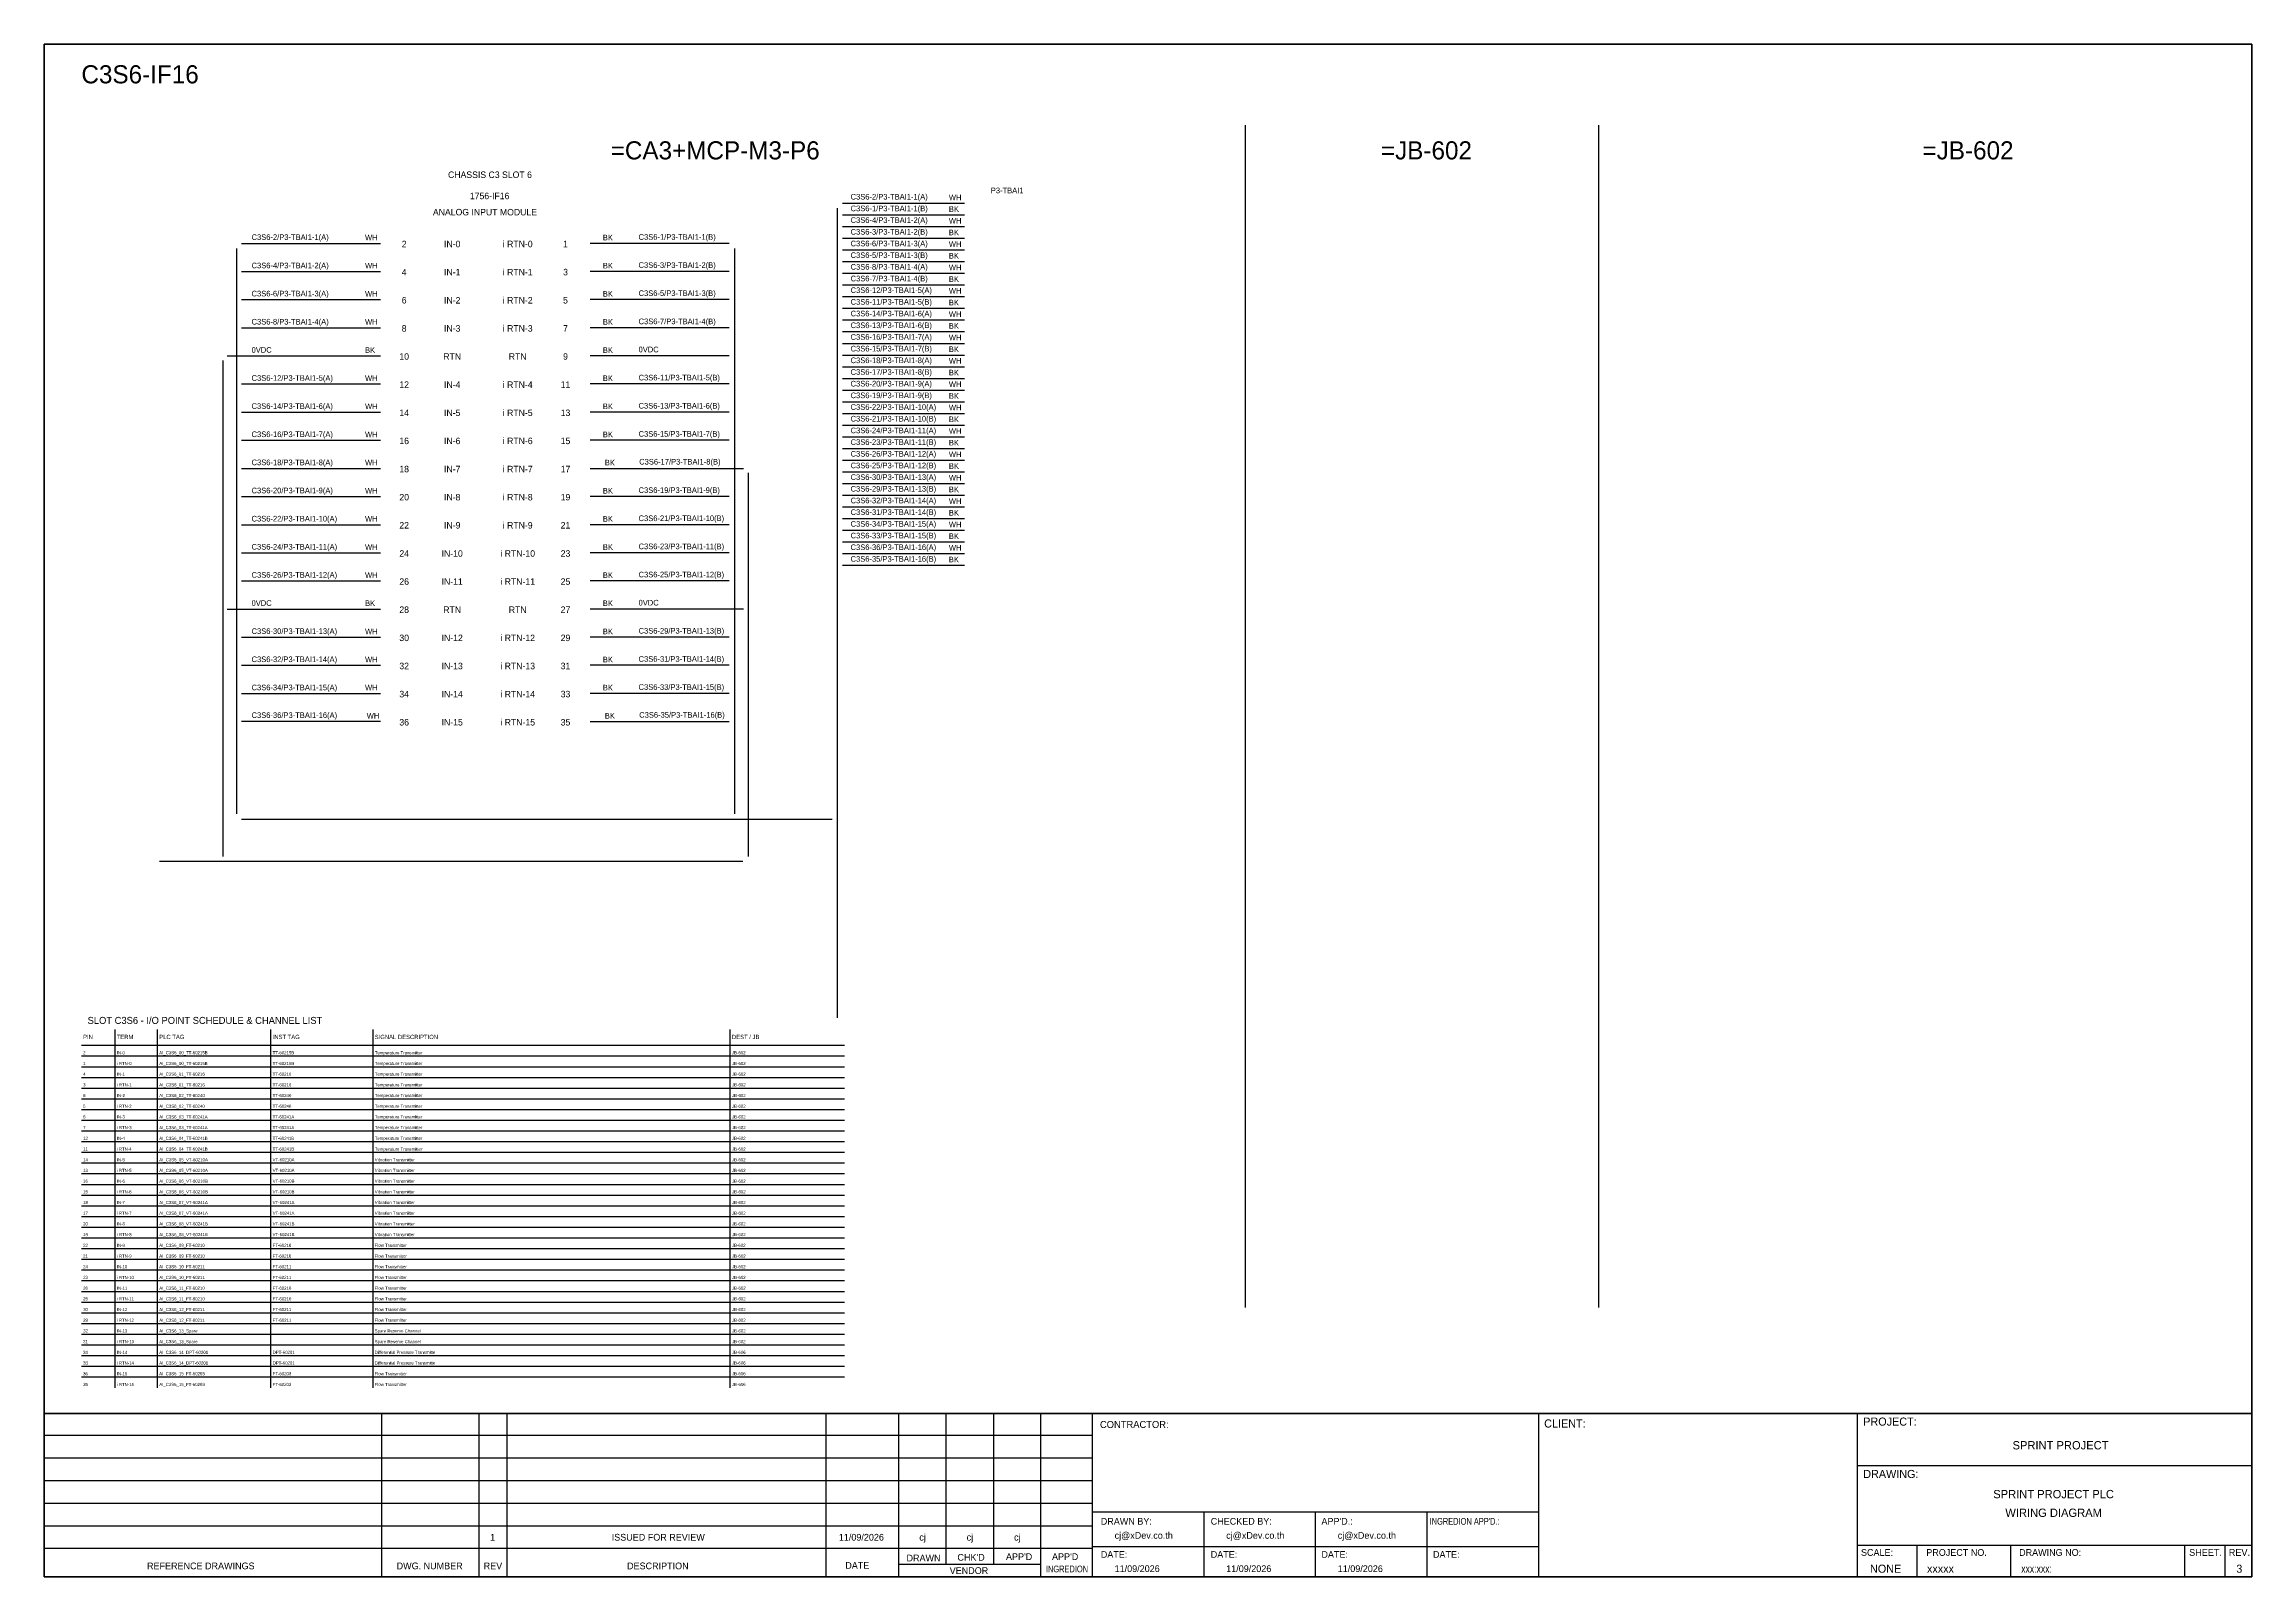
# Model space of a CAD drawing. Header units: metres. Extents: x 0 to 20667, y -39055 to 2704.
# Drawn here: x 0 to 3893, y -21029 to -18325 of the extents above; entities that cross this region are included whole.
import ezdxf
from ezdxf.enums import TextEntityAlignment as Align

# ---------------------------------------------------------------- set-up
doc = ezdxf.new("R2010")
doc.units = ezdxf.units.M

msp = doc.modelspace()

# ---------------------------------------------------------------- linework, layer by layer
at = {"ltscale": 25.4}
for p, q in [((1407.7, -18626.4), (1623.1, -18626.4)), ((1208.1, -18676.8), (962.9, -18676.8)), ((1407.7, -18667.6), (1623.1, -18667.6)), ((1208.1, -18726.4), (962.9, -18726.4)), ((1407.7, -18708.9), (1623.1, -18708.9)), ((1407.7, -18750.1), (1623.1, -18750.1)), ((1208.1, -18776), (962.9, -18776)), ((1407.7, -18791.3), (1623.1, -18791.3)), ((1208.1, -18825.7), (962.9, -18825.7)), ((1407.7, -18832.5), (1623.1, -18832.5)), ((322.9, -18875.3), (593.4, -18875.3)), ((1208.1, -18875.3), (962.9, -18875.3)), ((1407.7, -18873.8), (1623.1, -18873.8)), ((1407.7, -18915), (1623.1, -18915)), ((1208.1, -18924.9), (962.9, -18924.9)), ((1407.7, -18956.2), (1623.1, -18956.2)), ((1208.1, -18974.5), (962.9, -18974.5)), ((1407.7, -18997.4), (1623.1, -18997.4)), ((1208.1, -19024.2), (962.9, -19024.2)), ((962.9, -19073.8), (1233.4, -19073.8)), ((1407.7, -19038.7), (1623.1, -19038.7)), ((1407.7, -19079.9), (1623.1, -19079.9)), ((1208.1, -19123.4), (962.9, -19123.4)), ((1407.7, -19121.1), (1623.1, -19121.1)), ((1208.1, -19173.1), (962.9, -19173.1)), ((1407.7, -19162.3), (1623.1, -19162.3)), ((1208.1, -19222.7), (962.9, -19222.7)), ((1407.7, -19203.6), (1623.1, -19203.6)), ((1407.7, -19244.8), (1623.1, -19244.8)), ((1208.1, -19272.3), (962.9, -19272.3)), ((322.9, -19322), (593.4, -19322)), ((1233.4, -19322), (962.9, -19322)), ((1208.1, -19371.6), (962.9, -19371.6)), ((1208.1, -19421.2), (962.9, -19421.2)), ((1208.1, -19470.9), (962.9, -19470.9)), ((962.9, -19520.5), (1208.1, -19520.5))]:
    msp.add_line(p, q, dxfattribs=at)
at = {"color": 7}
for p, q in [((125, -20695.7), (125, -20063.6)), ((200, -20695.7), (200, -20063.6)), ((400, -20695.7), (400, -20063.6)), ((580, -20695.7), (580, -20063.6)), ((1210, -20695.7), (1210, -20063.6)), ((65.7, -20091.6), (1411.5, -20091.6))]:
    msp.add_line(p, q, dxfattribs=at)
at = {"color": 8}
for p, q in [((65.7, -20110.5), (1411.5, -20110.5)), ((65.7, -20129.4), (1411.5, -20129.4)), ((65.7, -20148.2), (1411.5, -20148.2)), ((65.7, -20167.1), (1411.5, -20167.1)), ((65.7, -20186), (1411.5, -20186)), ((65.7, -20204.9), (1411.5, -20204.9)), ((65.7, -20223.7), (1411.5, -20223.7)), ((65.7, -20242.6), (1411.5, -20242.6)), ((65.7, -20261.5), (1411.5, -20261.5)), ((65.7, -20280.4), (1411.5, -20280.4)), ((65.7, -20299.3), (1411.5, -20299.3)), ((65.7, -20318.1), (1411.5, -20318.1)), ((65.7, -20337), (1411.5, -20337)), ((65.7, -20355.9), (1411.5, -20355.9)), ((65.7, -20374.8), (1411.5, -20374.8)), ((65.7, -20393.6), (1411.5, -20393.6)), ((65.7, -20412.5), (1411.5, -20412.5)), ((65.7, -20431.4), (1411.5, -20431.4)), ((65.7, -20450.3), (1411.5, -20450.3)), ((65.7, -20469.2), (1411.5, -20469.2)), ((65.7, -20488), (1411.5, -20488)), ((65.7, -20506.9), (1411.5, -20506.9)), ((65.7, -20525.8), (1411.5, -20525.8)), ((65.7, -20544.7), (1411.5, -20544.7)), ((65.7, -20563.6), (1411.5, -20563.6)), ((65.7, -20582.4), (1411.5, -20582.4)), ((65.7, -20601.3), (1411.5, -20601.3)), ((65.7, -20620.2), (1411.5, -20620.2)), ((65.7, -20639.1), (1411.5, -20639.1)), ((65.7, -20657.9), (1411.5, -20657.9)), ((65.7, -20676.8), (1411.5, -20676.8))]:
    msp.add_line(p, q, dxfattribs=at)
at = {"color": 4}
for p, q in [((3302.3, -20973.4), (3302.3, -21029.5)), ((3467.6, -20973.4), (3467.6, -21029.5))]:
    msp.add_line(p, q, dxfattribs=at)
at = {"color": 4, "ltscale": 0.5}
for p, q in [((3774.7, -20973.4), (3774.7, -21029.5)), ((3774.7, -20973.4), (3774.7, -21029.5)), ((3845.9, -20973.4), (3845.9, -21029.5)), ((3845.9, -20973.4), (3845.9, -21029.5))]:
    msp.add_line(p, q, dxfattribs=at)
at = {"layer": 'GT_1', "color": 4}
for p, q in [((595.4, -21029.5), (595.4, -20741.3)), ((767.3, -21029.5), (767.3, -20741.3)), ((816.4, -21029.5), (816.4, -20741.3)), ((1379.1, -21029.5), (1379.1, -20741.3)), ((1507.4, -21029.5), (1507.4, -20741.3)), ((1591, -21007.7), (1591, -20741.3)), ((1674.5, -21007.7), (1674.5, -20741.3)), ((1757.8, -21029.5), (1757.8, -20741.3)), ((1848.8, -21029.5), (1848.8, -20741.3)), ((2635.8, -21029.5), (2635.8, -20741.3)), ((3198.1, -21029.5), (3198.1, -20741.3)), ((3198.1, -21029.5), (3198.1, -20741.3)), ((3198.1, -21029.5), (3198.1, -20741.3)), ((1848.8, -20780.2), (0, -20780.2)), ((1848.8, -20820), (0, -20820)), ((1848.8, -20859.9), (0, -20859.9)), ((1848.8, -20899.8), (0, -20899.8)), ((1848.8, -20939.8), (0, -20939.8)), ((2635.8, -20915.2), (1848.8, -20915.2)), ((2045.6, -21029.5), (2045.6, -20915.2)), ((2242.3, -21029.5), (2242.3, -20915.2)), ((2439.1, -21029.5), (2439.1, -20915.2)), ((1848.7, -20979.7), (0, -20979.7)), ((2635.8, -20976.6), (1848.8, -20976.6)), ((3198.1, -20973.4), (3893.3, -20973.4)), ((1757.8, -21007.7), (1507.4, -21007.7))]:
    msp.add_line(p, q, dxfattribs=at)
at = {"layer": 'HELPPOINT', "color": 4, "lineweight": 35}
for p, q in [((0, -21029.5), (0, -18325.3)), ((0, -18325.3), (3893.3, -18325.3)), ((0, -21029.5), (0, -18325.3)), ((0, -18325.3), (3893.3, -18325.3)), ((3893.3, -18325.3), (3893.3, -21029.5)), ((3893.3, -18325.3), (3893.3, -21029.5)), ((3893.3, -21029.5), (0, -21029.5)), ((3893.3, -21029.5), (0, -21029.5))]:
    msp.add_line(p, q, dxfattribs=at)
at = {"layer": 'HELPPOINT', "color": 4}
for p, q in [((3198.1, -20832.9), (3893.3, -20832.9)), ((3198.1, -20832.9), (3893.3, -20832.9)), ((3198.1, -20973.4), (3893.3, -20973.4))]:
    msp.add_line(p, q, dxfattribs=at)
at = {"layer": 'IE-WIRE', "color": 4, "ltscale": 25.4}
for p, q in [((1407.7, -18605.8), (1623.1, -18605.8)), ((1398.6, -18614.9), (1398.6, -20043.3)), ((1407.7, -18647), (1623.1, -18647)), ((339, -18685.9), (339, -19683.3)), ((348.1, -18676.8), (593.4, -18676.8)), ((1217.3, -18685.9), (1217.3, -19683.3)), ((348.1, -18726.4), (593.4, -18726.4)), ((1407.7, -18688.3), (1623.1, -18688.3)), ((1407.7, -18729.5), (1623.1, -18729.5)), ((348.1, -18776), (593.4, -18776)), ((1407.7, -18770.7), (1623.1, -18770.7)), ((348.1, -18825.7), (593.4, -18825.7)), ((1407.7, -18811.9), (1623.1, -18811.9)), ((1407.7, -18853.2), (1623.1, -18853.2)), ((1407.7, -18894.4), (1623.1, -18894.4)), ((348.1, -18924.9), (593.4, -18924.9)), ((1407.7, -18935.6), (1623.1, -18935.6)), ((348.1, -18974.5), (593.4, -18974.5)), ((1407.7, -18976.8), (1623.1, -18976.8)), ((348.1, -19024.2), (593.4, -19024.2)), ((1407.7, -19018), (1623.1, -19018)), ((348.1, -19073.8), (593.4, -19073.8)), ((1407.7, -19059.3), (1623.1, -19059.3)), ((1407.7, -19100.5), (1623.1, -19100.5)), ((348.1, -19123.4), (593.4, -19123.4)), ((1407.7, -19141.7), (1623.1, -19141.7)), ((348.1, -19173.1), (593.4, -19173.1)), ((1407.7, -19182.9), (1623.1, -19182.9)), ((348.1, -19222.7), (593.4, -19222.7)), ((1407.7, -19224.2), (1623.1, -19224.2)), ((348.1, -19272.3), (593.4, -19272.3)), ((348.1, -19371.6), (593.4, -19371.6)), ((348.1, -19421.2), (593.4, -19421.2)), ((348.1, -19470.9), (593.4, -19470.9)), ((593.4, -19520.5), (348.1, -19520.5))]:
    msp.add_line(p, q, dxfattribs=at)
at = {"layer": 'IE-WIRE', "color": 7, "ltscale": 25.4}
for p, q in [((314.9, -18883.3), (314.9, -19758.6)), ((1241.4, -19081.8), (1241.4, -19758.6)), ((1232.4, -19767.5), (203.4, -19767.5))]:
    msp.add_line(p, q, dxfattribs=at)
at = {"layer": 'IE-WIRE', "color": 4}
msp.add_line((348.1, -19692.5), (1389.4, -19692.5), dxfattribs=at)
at = {"layer": 'MEMBER', "color": 4, "lineweight": 35}
msp.add_line((0, -20741.3), (3893.3, -20741.3), dxfattribs=at)
msp.add_line((0, -20741.3), (3893.3, -20741.3), dxfattribs=at)
at = {"layer": 'MEMBER', "color": 4}
for p, q in [((3198.1, -20832.9), (3893.3, -20832.9)), ((3198.1, -20832.9), (3893.3, -20832.9)), ((3198.1, -20973.4), (3893.3, -20973.4)), ((3198.1, -20973.4), (3893.3, -20973.4))]:
    msp.add_line(p, q, dxfattribs=at)
at = {"layer": 'x01001-FrameArea'}
for p, q in [((2118.2, -18468), (2118.2, -20554.5)), ((2741.3, -18468), (2741.3, -20554.5))]:
    msp.add_line(p, q, dxfattribs=at)

# ---------------------------------------------------------------- texts
at = {"color": 2}
msp.add_text('C3S6-IF16', height=32, dxfattribs=at).set_placement((65.7, -18394.5))
for s, height, p in [('=CA3+MCP-M3-P6', 32, (1183.4, -18512.7)), ('=JB-602', 32, (2437.7, -18512.7)), ('=JB-602', 32, (3392.8, -18512.7)), ('CHASSIS C3 SLOT 6', 11.441, (786.2, -18555.7)), ('1756-IF16', 11.44, (785.6, -18593.1)), ('ANALOG INPUT MODULE', 11.441, (777.4, -18621.7)), ('2', 11.4, (634.9, -18677.9)), ('IN-0', 11.44, (719.6, -18677.9)), ('i RTN-0', 11.44, (835.1, -18677.9)), ('1', 11.4, (919.4, -18677.9)), ('4', 11.4, (634.9, -18727.5)), ('IN-1', 11.44, (719.6, -18727.5)), ('i RTN-1', 11.44, (835.1, -18727.5)), ('3', 11.4, (919.4, -18727.5)), ('6', 11.4, (634.9, -18777.2)), ('IN-2', 11.44, (719.6, -18777.2)), ('i RTN-2', 11.44, (835.1, -18777.2)), ('5', 11.4, (919.4, -18777.2)), ('8', 11.4, (634.9, -18826.8)), ('IN-3', 11.44, (719.6, -18826.8)), ('i RTN-3', 11.44, (835.1, -18826.8)), ('7', 11.4, (919.4, -18826.8)), ('10', 11.44, (634.9, -18876.4)), ('RTN', 11.44, (719.6, -18876.4)), ('RTN', 11.44, (835.1, -18876.4)), ('9', 11.4, (919.4, -18876.4)), ('12', 11.44, (634.9, -18926.1)), ('IN-4', 11.44, (719.6, -18926.1)), ('i RTN-4', 11.44, (835.1, -18926.1)), ('11', 11.44, (919.4, -18926.1)), ('14', 11.44, (634.9, -18975.7)), ('IN-5', 11.44, (719.6, -18975.7)), ('i RTN-5', 11.44, (835.1, -18975.7)), ('13', 11.44, (919.4, -18975.7)), ('16', 11.44, (634.9, -19025.3)), ('IN-6', 11.44, (719.6, -19025.3)), ('i RTN-6', 11.44, (835.1, -19025.3)), ('15', 11.44, (919.4, -19025.3)), ('18', 11.44, (634.9, -19075)), ('IN-7', 11.44, (719.6, -19075)), ('i RTN-7', 11.44, (835.1, -19075)), ('17', 11.44, (919.4, -19075)), ('20', 11.44, (634.9, -19124.6)), ('IN-8', 11.44, (719.6, -19124.6)), ('i RTN-8', 11.44, (835.1, -19124.6)), ('19', 11.44, (919.4, -19124.6)), ('22', 11.44, (634.9, -19174.2)), ('IN-9', 11.44, (719.6, -19174.2)), ('i RTN-9', 11.44, (835.1, -19174.2)), ('21', 11.44, (919.4, -19174.2)), ('24', 11.44, (634.9, -19223.9)), ('IN-10', 11.44, (719.6, -19223.9)), ('i RTN-10', 11.44, (835.1, -19223.9)), ('23', 11.44, (919.4, -19223.9)), ('26', 11.44, (634.9, -19273.5)), ('IN-11', 11.44, (719.6, -19273.5)), ('i RTN-11', 11.44, (835.1, -19273.5)), ('25', 11.44, (919.4, -19273.5)), ('28', 11.44, (634.9, -19323.1)), ('RTN', 11.44, (719.6, -19323.1)), ('RTN', 11.44, (835.1, -19323.1)), ('27', 11.44, (919.4, -19323.1)), ('30', 11.44, (634.9, -19372.8)), ('IN-12', 11.44, (719.6, -19372.8)), ('i RTN-12', 11.44, (835.1, -19372.8)), ('29', 11.44, (919.4, -19372.8)), ('32', 11.44, (634.9, -19422.4)), ('IN-13', 11.44, (719.6, -19422.4)), ('i RTN-13', 11.44, (835.1, -19422.4)), ('31', 11.44, (919.4, -19422.4)), ('34', 11.44, (634.9, -19472)), ('IN-14', 11.44, (719.6, -19472)), ('i RTN-14', 11.44, (835.1, -19472)), ('33', 11.44, (919.4, -19472)), ('36', 11.44, (634.9, -19521.7)), ('IN-15', 11.44, (719.6, -19521.7)), ('i RTN-15', 11.44, (835.1, -19521.7)), ('35', 11.44, (919.4, -19521.7))]:
    msp.add_text(s, height=height, dxfattribs=at).set_placement(p, align=Align.MIDDLE_CENTER)
at = {"color": 4}
for s, height, p in [('C3S6-2/P3-TBAI1-1(A)', 9.949, (1422.2, -18599.5)), ('WH', 9.95, (1595.5, -18600.6)), ('C3S6-4/P3-TBAI1-2(A)', 9.949, (1422.2, -18640.7)), ('WH', 9.95, (1595.5, -18641.8)), ('C3S6-2/P3-TBAI1-1(A)', 9.949, (365.8, -18670.8)), ('WH', 9.95, (565.9, -18671.5)), ('C3S6-6/P3-TBAI1-3(A)', 9.949, (1422.2, -18682)), ('WH', 9.95, (1595.5, -18683)), ('C3S6-4/P3-TBAI1-2(A)', 9.949, (365.8, -18720.8)), ('WH', 9.95, (565.9, -18721.1)), ('C3S6-8/P3-TBAI1-4(A)', 9.949, (1422.2, -18723.2)), ('WH', 9.95, (1595.5, -18724.2)), ('C3S6-6/P3-TBAI1-3(A)', 9.949, (365.8, -18770.4)), ('WH', 9.95, (565.9, -18770.8)), ('C3S6-12/P3-TBAI1-5(A)', 9.949, (1422.2, -18764.4)), ('WH', 9.95, (1595.5, -18765.4)), ('C3S6-14/P3-TBAI1-6(A)', 9.949, (1422.2, -18805.6)), ('WH', 9.95, (1595.5, -18806.7)), ('C3S6-8/P3-TBAI1-4(A)', 9.949, (365.8, -18820)), ('WH', 9.95, (565.9, -18820.4)), ('C3S6-16/P3-TBAI1-7(A)', 9.949, (1422.2, -18846.9)), ('WH', 9.95, (1595.5, -18847.9)), ('C3S6-18/P3-TBAI1-8(A)', 9.949, (1422.2, -18888.1)), ('WH', 9.95, (1595.5, -18889.1)), ('C3S6-12/P3-TBAI1-5(A)', 9.949, (365.8, -18919.3)), ('WH', 9.95, (565.9, -18919.7)), ('C3S6-20/P3-TBAI1-9(A)', 9.949, (1422.2, -18929.3)), ('WH', 9.95, (1595.5, -18930.3)), ('C3S6-14/P3-TBAI1-6(A)', 9.949, (365.8, -18968.9)), ('WH', 9.95, (565.9, -18969.3)), ('C3S6-22/P3-TBAI1-10(A)', 9.949, (1422.2, -18970.5)), ('WH', 9.95, (1595.5, -18971.6)), ('C3S6-16/P3-TBAI1-7(A)', 9.949, (365.8, -19018.6)), ('WH', 9.95, (565.9, -19018.9)), ('C3S6-24/P3-TBAI1-11(A)', 9.949, (1422.2, -19011.8)), ('WH', 9.95, (1595.5, -19012.8)), ('C3S6-18/P3-TBAI1-8(A)', 9.949, (365.8, -19068.2)), ('WH', 9.95, (565.9, -19068.6)), ('C3S6-26/P3-TBAI1-12(A)', 9.949, (1422.2, -19053)), ('WH', 9.95, (1595.5, -19054)), ('C3S6-20/P3-TBAI1-9(A)', 9.949, (365.8, -19117.8)), ('WH', 9.95, (565.9, -19118.2)), ('C3S6-30/P3-TBAI1-13(A)', 9.949, (1422.2, -19094.2)), ('WH', 9.95, (1595.5, -19095.2)), ('C3S6-32/P3-TBAI1-14(A)', 9.949, (1422.2, -19135.4)), ('WH', 9.95, (1595.5, -19136.5)), ('C3S6-22/P3-TBAI1-10(A)', 9.949, (365.8, -19167.5)), ('WH', 9.95, (565.9, -19167.8)), ('C3S6-34/P3-TBAI1-15(A)', 9.949, (1422.2, -19176.7)), ('WH', 9.95, (1595.5, -19177.7)), ('C3S6-24/P3-TBAI1-11(A)', 9.949, (365.8, -19217.1)), ('WH', 9.95, (565.9, -19217.5)), ('C3S6-36/P3-TBAI1-16(A)', 9.949, (1422.2, -19217.9)), ('WH', 9.95, (1595.5, -19218.9)), ('C3S6-26/P3-TBAI1-12(A)', 9.949, (365.8, -19266.7)), ('WH', 9.95, (565.9, -19267.1)), ('C3S6-30/P3-TBAI1-13(A)', 9.949, (365.8, -19366)), ('WH', 9.95, (565.9, -19366.4)), ('C3S6-32/P3-TBAI1-14(A)', 9.949, (365.8, -19415.6)), ('WH', 9.95, (565.9, -19416)), ('C3S6-34/P3-TBAI1-15(A)', 9.949, (365.8, -19465.3)), ('WH', 9.95, (565.9, -19465.6)), ('C3S6-36/P3-TBAI1-16(A)', 9.949, (365.8, -19514.2)), ('WH', 9.95, (568.9, -19515.3))]:
    msp.add_text(s, height=height, dxfattribs=at).set_placement(p)
for s, height, p in [('C3S6-1/P3-TBAI1-1(B)', 9.949, (1422.2, -18620.1)), ('BK', 9.95, (1595.5, -18621.2)), ('BK', 9.95, (985.3, -18671.5)), ('C3S6-1/P3-TBAI1-1(B)', 9.949, (1048.3, -18670.5)), ('C3S6-3/P3-TBAI1-2(B)', 9.949, (1422.2, -18661.4)), ('BK', 9.95, (1595.5, -18662.4)), ('BK', 9.95, (985.3, -18721.1)), ('C3S6-3/P3-TBAI1-2(B)', 9.949, (1048.3, -18720.1)), ('C3S6-5/P3-TBAI1-3(B)', 9.949, (1422.2, -18702.6)), ('BK', 9.95, (1595.5, -18703.6)), ('BK', 9.95, (985.3, -18770.8)), ('C3S6-5/P3-TBAI1-3(B)', 9.949, (1048.3, -18769.7)), ('C3S6-7/P3-TBAI1-4(B)', 9.949, (1422.2, -18743.8)), ('BK', 9.95, (1595.5, -18744.8)), ('C3S6-11/P3-TBAI1-5(B)', 9.949, (1422.2, -18785)), ('BK', 9.95, (1595.5, -18786.1)), ('BK', 9.95, (985.3, -18820.4)), ('C3S6-7/P3-TBAI1-4(B)', 9.949, (1048.3, -18819.4)), ('C3S6-13/P3-TBAI1-6(B)', 9.949, (1422.2, -18826.3)), ('BK', 9.95, (1595.5, -18827.3)), ('0VDC', 9.95, (365.8, -18869.7)), ('BK', 9.95, (565.9, -18870)), ('BK', 9.95, (985.3, -18870)), ('0VDC', 9.95, (1048.3, -18869)), ('C3S6-15/P3-TBAI1-7(B)', 9.949, (1422.2, -18867.5)), ('BK', 9.95, (1595.5, -18868.5)), ('BK', 9.95, (985.3, -18919.7)), ('C3S6-11/P3-TBAI1-5(B)', 9.949, (1048.3, -18918.6)), ('C3S6-17/P3-TBAI1-8(B)', 9.949, (1422.2, -18908.7)), ('BK', 9.95, (1595.5, -18909.7)), ('BK', 9.95, (985.3, -18969.3)), ('C3S6-13/P3-TBAI1-6(B)', 9.949, (1048.3, -18968.3)), ('C3S6-19/P3-TBAI1-9(B)', 9.949, (1422.2, -18949.9)), ('BK', 9.95, (1595.5, -18951)), ('C3S6-21/P3-TBAI1-10(B)', 9.949, (1422.2, -18991.1)), ('BK', 9.95, (1595.5, -18992.2)), ('BK', 9.95, (985.3, -19018.9)), ('C3S6-15/P3-TBAI1-7(B)', 9.949, (1048.3, -19017.9)), ('C3S6-23/P3-TBAI1-11(B)', 9.949, (1422.2, -19032.4)), ('BK', 9.95, (1595.5, -19033.4)), ('BK', 9.95, (988.8, -19068.6)), ('C3S6-17/P3-TBAI1-8(B)', 9.949, (1049.4, -19067)), ('C3S6-25/P3-TBAI1-12(B)', 9.949, (1422.2, -19073.6)), ('BK', 9.95, (1595.5, -19074.6)), ('BK', 9.95, (985.3, -19118.2)), ('C3S6-19/P3-TBAI1-9(B)', 9.949, (1048.3, -19117.2)), ('C3S6-29/P3-TBAI1-13(B)', 9.949, (1422.2, -19114.8)), ('BK', 9.95, (1595.5, -19115.8)), ('C3S6-31/P3-TBAI1-14(B)', 9.949, (1422.2, -19156)), ('BK', 9.95, (1595.5, -19157.1)), ('BK', 9.95, (985.3, -19167.8)), ('C3S6-21/P3-TBAI1-10(B)', 9.949, (1048.3, -19166.8)), ('C3S6-33/P3-TBAI1-15(B)', 9.949, (1422.2, -19197.3)), ('BK', 9.95, (1595.5, -19198.3)), ('BK', 9.95, (985.3, -19217.5)), ('C3S6-23/P3-TBAI1-11(B)', 9.949, (1048.3, -19216.4)), ('C3S6-35/P3-TBAI1-16(B)', 9.949, (1422.2, -19238.5)), ('BK', 9.95, (1595.5, -19239.5)), ('BK', 9.95, (985.3, -19267.1)), ('C3S6-25/P3-TBAI1-12(B)', 9.949, (1048.3, -19266.1)), ('0VDC', 9.95, (365.8, -19316.4)), ('BK', 9.95, (565.9, -19316.7)), ('BK', 9.95, (985.3, -19316.7)), ('0VDC', 9.95, (1048.3, -19315.7)), ('BK', 9.95, (985.3, -19366.4)), ('C3S6-29/P3-TBAI1-13(B)', 9.949, (1048.3, -19365.3)), ('BK', 9.95, (985.3, -19416)), ('C3S6-31/P3-TBAI1-14(B)', 9.949, (1048.3, -19415)), ('BK', 9.95, (985.3, -19465.6)), ('C3S6-33/P3-TBAI1-15(B)', 9.949, (1048.3, -19464.6)), ('BK', 9.95, (988.8, -19515.3)), ('C3S6-35/P3-TBAI1-16(B)', 9.949, (1049.4, -19513.7))]:
    msp.add_text(s, height=height).set_placement(p)
msp.add_text('P3-TBAI1', height=9.95, dxfattribs=at).set_placement((1698.3, -18583.4), align=Align.MIDDLE_CENTER)
at = {"color": 3}
for s, p in [('PIN', (68.7, -20080.6)), ('TERM', (128, -20080.6)), ('PLC TAG', (203, -20080.6)), ('INST TAG', (403, -20080.6)), ('SIGNAL DESCRIPTION', (583, -20080.6)), ('DEST / JB', (1213, -20080.6))]:
    msp.add_text(s, height=7.5, dxfattribs=at).set_placement(p)
at = {"color": 7}
for s, p in [('2', (68.7, -20107.5)), ('1', (68.7, -20126.4)), ('i RTN-0', (128, -20126.4)), ('IN-0', (128, -20107.5)), ('AI_C3S6_00_TT-60215B', (203, -20107.5)), ('AI_C3S6_00_TT-60215B', (203, -20126.4)), ('TT-60215B', (403, -20107.5)), ('TT-60215B', (403, -20126.4)), ('Temperature Transmitter', (583, -20107.5)), ('Temperature Transmitter', (583, -20126.4)), ('JB-602', (1213, -20107.5)), ('JB-602', (1213, -20126.4)), ('4', (68.7, -20145.2)), ('3', (68.7, -20164.1)), ('i RTN-1', (128, -20164.1)), ('IN-1', (128, -20145.2)), ('AI_C3S6_01_TT-60216', (203, -20145.2)), ('AI_C3S6_01_TT-60216', (203, -20164.1)), ('TT-60216', (403, -20145.2)), ('TT-60216', (403, -20164.1)), ('Temperature Transmitter', (583, -20145.2)), ('Temperature Transmitter', (583, -20164.1)), ('JB-602', (1213, -20145.2)), ('JB-602', (1213, -20164.1)), ('5', (68.7, -20201.9)), ('6', (68.7, -20183)), ('i RTN-2', (128, -20201.9)), ('IN-2', (128, -20183)), ('AI_C3S6_02_TT-60240', (203, -20183)), ('AI_C3S6_02_TT-60240', (203, -20201.9)), ('TT-60240', (403, -20183)), ('TT-60240', (403, -20201.9)), ('Temperature Transmitter', (583, -20183)), ('Temperature Transmitter', (583, -20201.9)), ('JB-602', (1213, -20183)), ('JB-602', (1213, -20201.9)), ('8', (68.7, -20220.7)), ('7', (68.7, -20239.6)), ('i RTN-3', (128, -20239.6)), ('IN-3', (128, -20220.7)), ('AI_C3S6_03_TT-60241A', (203, -20220.7)), ('AI_C3S6_03_TT-60241A', (203, -20239.6)), ('TT-60241A', (403, -20220.7)), ('TT-60241A', (403, -20239.6)), ('Temperature Transmitter', (583, -20220.7)), ('Temperature Transmitter', (583, -20239.6)), ('JB-602', (1213, -20220.7)), ('JB-602', (1213, -20239.6)), ('12', (68.7, -20258.5)), ('11', (68.7, -20277.4)), ('i RTN-4', (128, -20277.4)), ('IN-4', (128, -20258.5)), ('AI_C3S6_04_TT-60241B', (203, -20258.5)), ('AI_C3S6_04_TT-60241B', (203, -20277.4)), ('TT-60241B', (403, -20258.5)), ('TT-60241B', (403, -20277.4)), ('Temperature Transmitter', (583, -20258.5)), ('Temperature Transmitter', (583, -20277.4)), ('JB-602', (1213, -20258.5)), ('JB-602', (1213, -20277.4)), ('14', (68.7, -20296.3)), ('13', (68.7, -20315.1)), ('i RTN-5', (128, -20315.1)), ('IN-5', (128, -20296.3)), ('AI_C3S6_05_VT-60210A', (203, -20296.3)), ('AI_C3S6_05_VT-60210A', (203, -20315.1)), ('VT-60210A', (403, -20296.3)), ('VT-60210A', (403, -20315.1)), ('Vibration Transmitter', (583, -20296.3)), ('Vibration Transmitter', (583, -20315.1)), ('JB-602', (1213, -20296.3)), ('JB-602', (1213, -20315.1)), ('16', (68.7, -20334)), ('15', (68.7, -20352.9)), ('i RTN-6', (128, -20352.9)), ('IN-6', (128, -20334)), ('AI_C3S6_06_VT-60210B', (203, -20334)), ('AI_C3S6_06_VT-60210B', (203, -20352.9)), ('VT-60210B', (403, -20334)), ('VT-60210B', (403, -20352.9)), ('Vibration Transmitter', (583, -20334)), ('Vibration Transmitter', (583, -20352.9)), ('JB-602', (1213, -20334)), ('JB-602', (1213, -20352.9)), ('18', (68.7, -20371.8)), ('17', (68.7, -20390.6)), ('i RTN-7', (128, -20390.6)), ('IN-7', (128, -20371.8)), ('AI_C3S6_07_VT-60241A', (203, -20371.8)), ('AI_C3S6_07_VT-60241A', (203, -20390.6)), ('VT-60241A', (403, -20371.8)), ('VT-60241A', (403, -20390.6)), ('Vibration Transmitter', (583, -20371.8)), ('Vibration Transmitter', (583, -20390.6)), ('JB-602', (1213, -20371.8)), ('JB-602', (1213, -20390.6)), ('20', (68.7, -20409.5)), ('19', (68.7, -20428.4)), ('i RTN-8', (128, -20428.4)), ('IN-8', (128, -20409.5)), ('AI_C3S6_08_VT-60241B', (203, -20409.5)), ('AI_C3S6_08_VT-60241B', (203, -20428.4)), ('VT-60241B', (403, -20409.5)), ('VT-60241B', (403, -20428.4)), ('Vibration Transmitter', (583, -20409.5)), ('Vibration Transmitter', (583, -20428.4)), ('JB-602', (1213, -20409.5)), ('JB-602', (1213, -20428.4)), ('22', (68.7, -20447.3)), ('21', (68.7, -20466.2)), ('i RTN-9', (128, -20466.2)), ('IN-9', (128, -20447.3)), ('AI_C3S6_09_FT-60210', (203, -20447.3)), ('AI_C3S6_09_FT-60210', (203, -20466.2)), ('FT-60210', (403, -20447.3)), ('FT-60210', (403, -20466.2)), ('Flow Transmitter', (583, -20447.3)), ('Flow Transmitter', (583, -20466.2)), ('JB-602', (1213, -20447.3)), ('JB-602', (1213, -20466.2)), ('24', (68.7, -20485)), ('23', (68.7, -20503.9)), ('26', (68.7, -20522.8)), ('i RTN-10', (128, -20503.9)), ('IN-10', (128, -20485)), ('IN-11', (128, -20522.8)), ('AI_C3S6_10_FT-60211', (203, -20485)), ('AI_C3S6_10_FT-60211', (203, -20503.9)), ('AI_C3S6_11_FT-60210', (203, -20522.8)), ('FT-60211', (403, -20485)), ('FT-60211', (403, -20503.9)), ('FT-60210', (403, -20522.8)), ('Flow Transmitter', (583, -20485)), ('Flow Transmitter', (583, -20503.9)), ('Flow Transmitter', (583, -20522.8)), ('JB-602', (1213, -20485)), ('JB-602', (1213, -20503.9)), ('JB-602', (1213, -20522.8)), ('30', (68.7, -20560.6)), ('25', (68.7, -20541.7)), ('i RTN-11', (128, -20541.7)), ('IN-12', (128, -20560.6)), ('AI_C3S6_11_FT-60210', (203, -20541.7)), ('AI_C3S6_12_FT-60211', (203, -20560.6)), ('FT-60210', (403, -20541.7)), ('FT-60211', (403, -20560.6)), ('Flow Transmitter', (583, -20541.7)), ('Flow Transmitter', (583, -20560.6)), ('JB-602', (1213, -20541.7)), ('JB-602', (1213, -20560.6)), ('32', (68.7, -20598.3)), ('29', (68.7, -20579.4)), ('i RTN-12', (128, -20579.4)), ('IN-13', (128, -20598.3)), ('AI_C3S6_12_FT-60211', (203, -20579.4)), ('AI_C3S6_13_Spare', (203, -20598.3)), ('FT-60211', (403, -20579.4)), ('Spare Reserve Channel', (583, -20598.3)), ('Flow Transmitter', (583, -20579.4)), ('JB-602', (1213, -20579.4)), ('JB-602', (1213, -20598.3)), ('31', (68.7, -20617.2)), ('34', (68.7, -20636.1)), ('i RTN-13', (128, -20617.2)), ('IN-14', (128, -20636.1)), ('AI_C3S6_13_Spare', (203, -20617.2)), ('AI_C3S6_14_DPT-60201', (203, -20636.1)), ('DPT-60201', (403, -20636.1)), ('Spare Reserve Channel', (583, -20617.2)), ('Differential Pressure Transmitte', (583, -20636.1)), ('JB-602', (1213, -20617.2)), ('JB-606', (1213, -20636.1)), ('33', (68.7, -20654.9)), ('36', (68.7, -20673.8)), ('i RTN-14', (128, -20654.9)), ('IN-15', (128, -20673.8)), ('AI_C3S6_14_DPT-60201', (203, -20654.9)), ('AI_C3S6_15_FT-60203', (203, -20673.8)), ('DPT-60201', (403, -20654.9)), ('FT-60203', (403, -20673.8)), ('Differential Pressure Transmitte', (583, -20654.9)), ('Flow Transmitter', (583, -20673.8)), ('JB-606', (1213, -20654.9)), ('JB-606', (1213, -20673.8)), ('35', (68.7, -20692.7)), ('i RTN-15', (128, -20692.7)), ('AI_C3S6_15_FT-60203', (203, -20692.7)), ('FT-60203', (403, -20692.7)), ('Flow Transmitter', (583, -20692.7)), ('JB-606', (1213, -20692.7))]:
    msp.add_text(s, height=5.5, dxfattribs=at).set_placement(p)
at = {"color": 4, "ltscale": 100}
for s, p in [('SPRINT PROJECT', (3555.9, -20797.3)), ('SPRINT PROJECT PLC', (3543.7, -20883.5)), ('WIRING DIAGRAM', (3543.7, -20916.4))]:
    msp.add_text(s, height=14.693, dxfattribs=at).set_placement(p, align=Align.MIDDLE_CENTER)
at = {"layer": 'GT_1', "color": 4}
for s, p in [('PROJECT:', (3208, -20762.7)), ('CLIENT:', (2645.3, -20766)), ('DRAWING:', (3208, -20855.1))]:
    msp.add_text(s, height=14.25, dxfattribs=at).set_placement(p)
at = {"layer": 'MEMBER', "color": 4, "ltscale": 0.8}
for s, height, p in [('SLOT C3S6 - I/O POINT SCHEDULE & CHANNEL LIST', 12.35, (76.6, -20053.9)), ('CONTRACTOR:', 12.35, (1861.9, -20766.8)), ('DRAWN BY:', 11.88, (1863.4, -20937.4)), ('CHECKED BY:', 11.875, (2057.3, -20937.4)), ("APP'D.:", 11.88, (2252.5, -20937.4)), ('DATE:', 11.88, (1863.4, -20995.9)), ('cj@xDev.co.th', 11.875, (1887.8, -20962.3)), ('DATE:', 11.88, (2057.3, -20995.9)), ('cj@xDev.co.th', 11.875, (2084.6, -20962.3)), ('DATE:', 11.88, (2252.5, -20995.9)), ('cj@xDev.co.th', 11.875, (2281.3, -20962.3)), ('DATE:', 11.88, (2449.3, -20995.9)), ('SCALE:', 11.88, (3204, -20992.4)), ('PROJECT NO.', 11.875, (3319.2, -20992.4)), ('DRAWING NO:', 11.875, (3482.9, -20992.4)), ('SHEET.', 12, (3782.7, -20992.4)), ('REV.', 12, (3852.6, -20992.4)), ('REFERENCE DRAWINGS', 11.875, (181.4, -21016.1)), ('DWG. NUMBER', 11.875, (621.6, -21016.1)), ('REV', 11.88, (775.1, -21016.1)), ('DESCRIPTION', 11.875, (1028, -21016.1)), ('DATE', 11.88, (1412.8, -21015.3)), ('DRAWN', 11.88, (1520.8, -21002.2)), ('VENDOR', 11.88, (1596.9, -21024.4)), ("CHK'D", 11.88, (1610.6, -21001)), ("APP'D", 11.88, (1696.2, -20999.8)), ("APP'D", 11.88, (1777.4, -20999.8)), ('11/09/2026', 11.88, (1887.8, -21021)), ('11/09/2026', 11.88, (2084.6, -21021)), ('11/09/2026', 11.88, (2281.3, -21021)), ('NONE', 14.23, (3220, -21022.2)), ('xxxxx', 14.23, (3320.4, -21022.2))]:
    msp.add_text(s, height=height, dxfattribs=at).set_placement(p)
at = {"layer": 'MEMBER', "color": 4, "ltscale": 0.8, "width": 0.8}
for s, height, p in [("INGREDION APP'D.:", 11.875, (2443.3, -20937.4)), ('INGREDION', 11.88, (1766.6, -21021.5)), ('xxx:xxx:', 14.23, (3486.6, -21022.2))]:
    msp.add_text(s, height=height, dxfattribs=at).set_placement(p)
at = {"layer": 'MEMBER', "color": 4, "ltscale": 0.8}
for s, height, p in [('1', 11.9, (790.9, -20959.6)), ('ISSUED FOR REVIEW', 11.875, (1083, -20959.6)), ('11/09/2026', 11.88, (1441.2, -20959.6)), ('cj', 11.88, (1549.1, -20959.6)), ('cj', 11.88, (1632.6, -20959.6)), ('cj', 11.88, (1716.2, -20959.6))]:
    msp.add_text(s, height=height, dxfattribs=at).set_placement(p, align=Align.MIDDLE_CENTER)
msp.add_text('3', height=14.2, dxfattribs=at).set_placement((3871.2, -21022.2), align=Align.CENTER)

doc.saveas('drawing.dxf')
